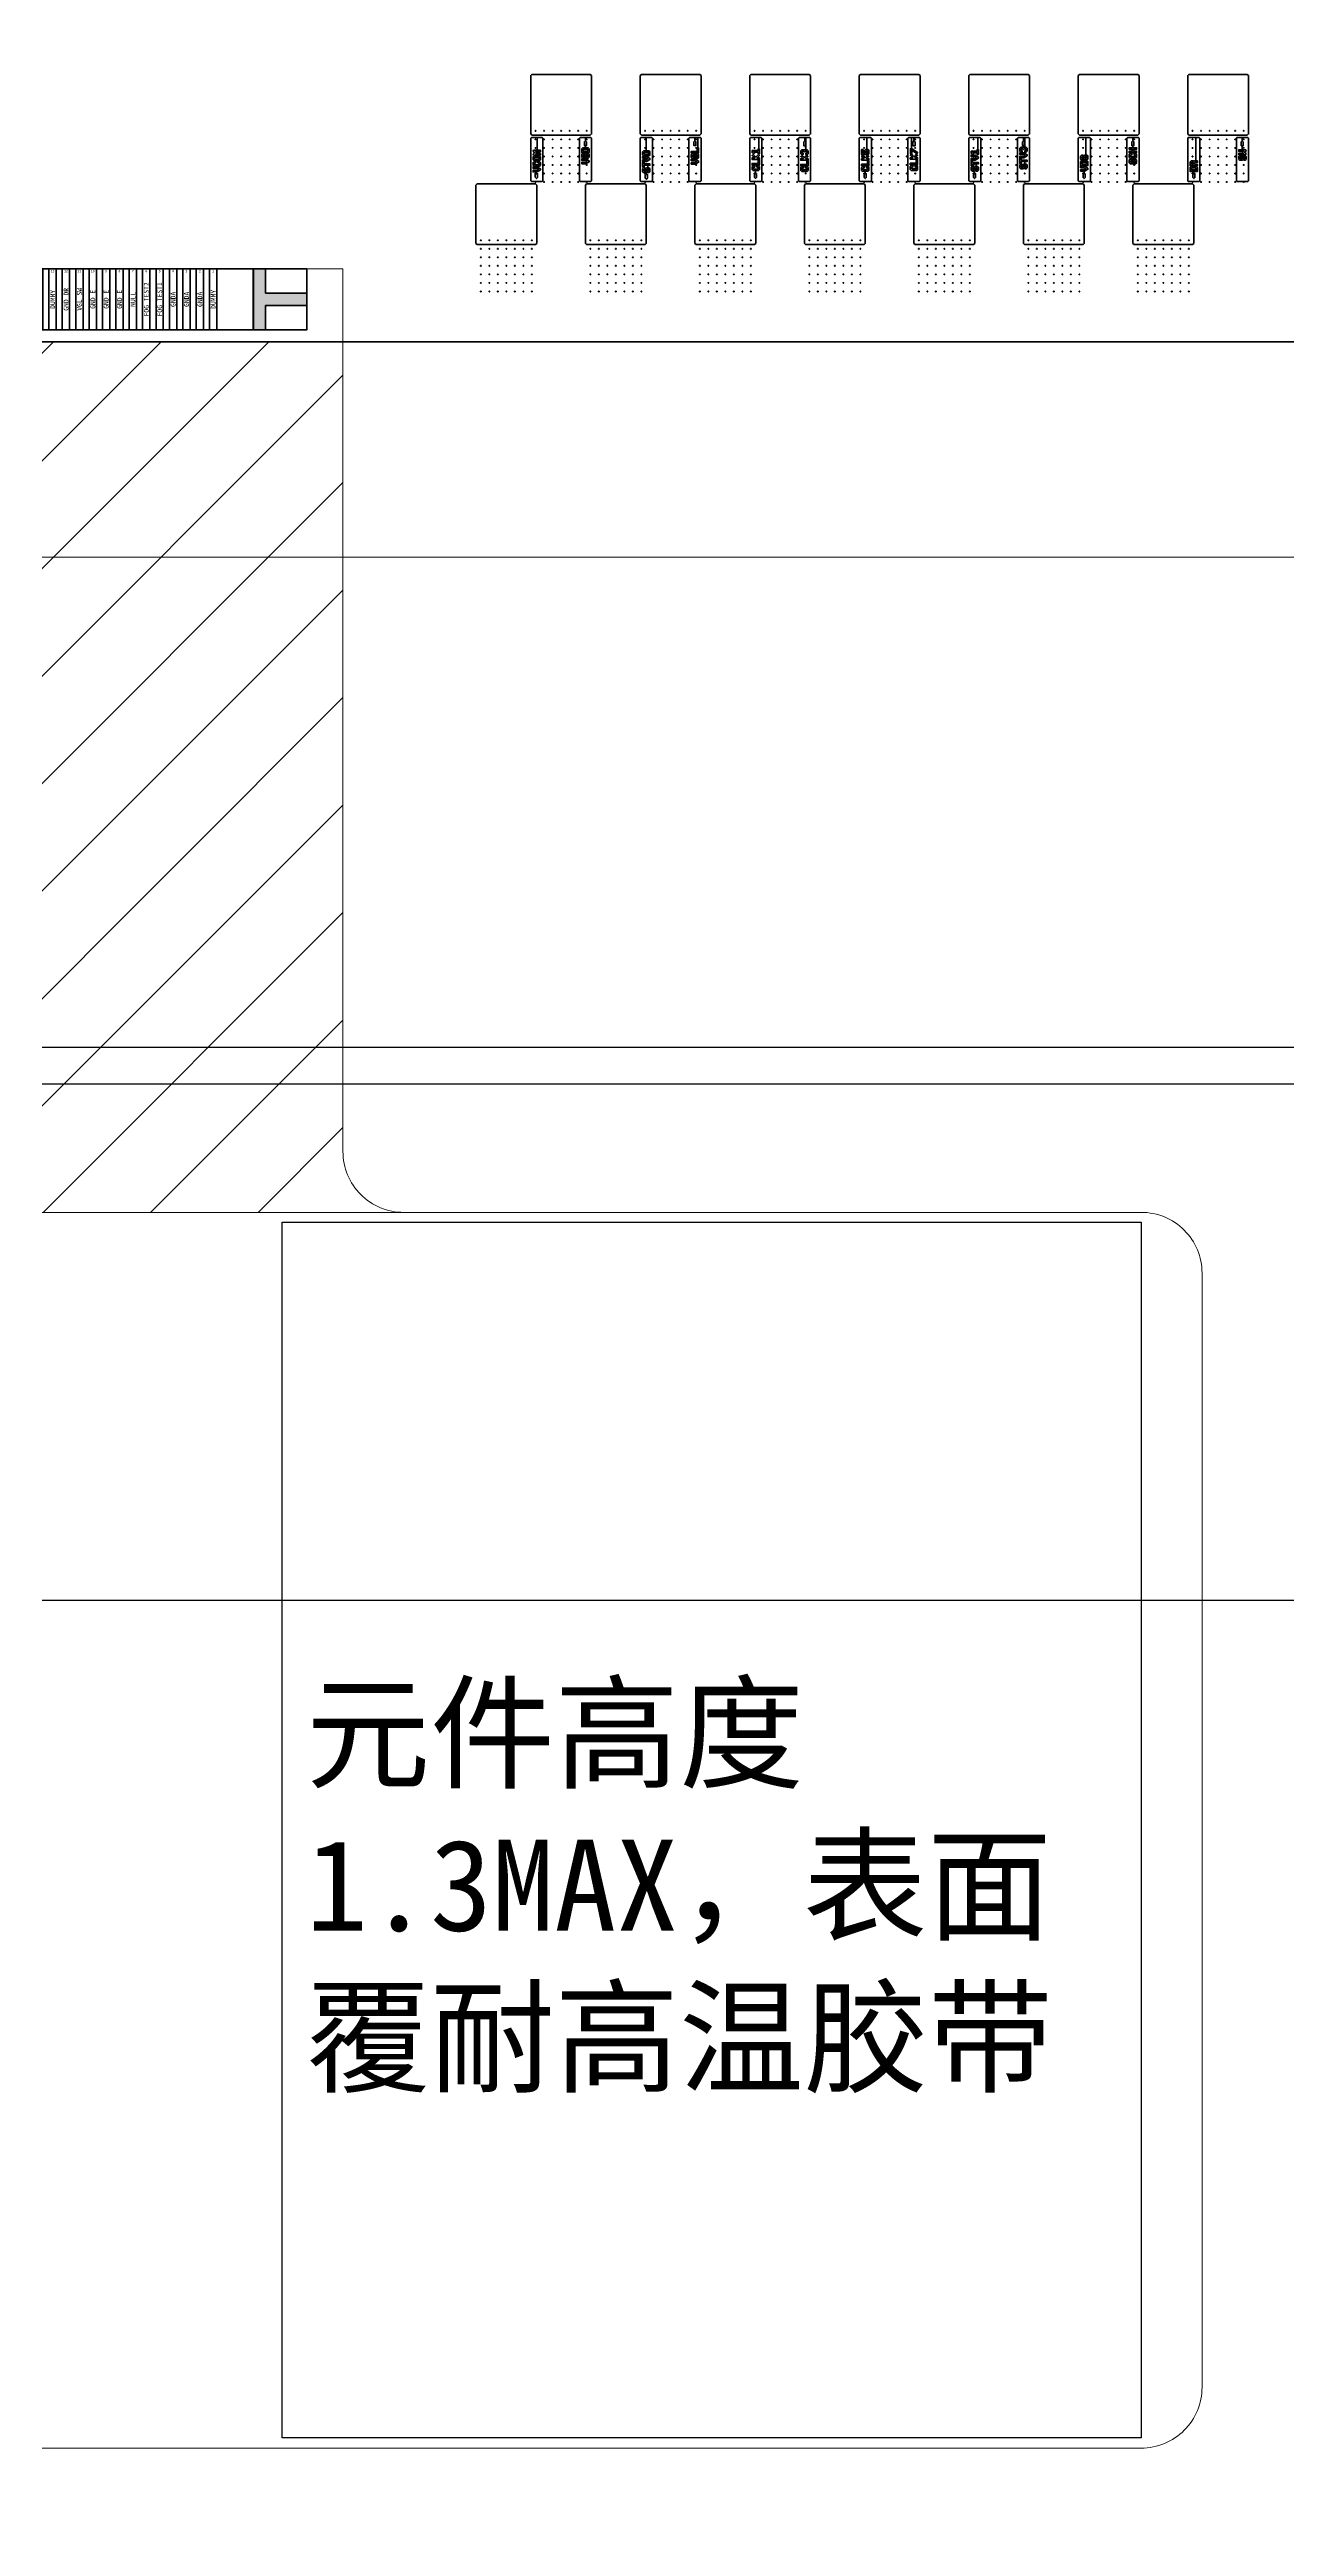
# Model space of a CAD drawing. Header units: inches. Extents: x 240 to 1407, y -538 to -118.
# Drawn here: x 1014.43 to 1024.6, y -379.83 to -359.46 of the extents above; entities that cross this region are included whole.
import ezdxf
from ezdxf.enums import TextEntityAlignment as Align

# ---------------------------------------------------------------- set-up
doc = ezdxf.new("R2010")
doc.units = ezdxf.units.IN
doc.header["$LTSCALE"] = 1.21
doc.header["$MEASUREMENT"] = 0
doc.header["$PDMODE"] = 3
doc.header["$PDSIZE"] = 0.3125
doc.layers.get('0').update_dxf_attribs({"linetype": 'CONTINUOUS'})
doc.layers.get('Defpoints').update_dxf_attribs({"linetype": 'CONTINUOUS'})
for name, color, linetype, lineweight in [('2ITO.drawing', 4, 'CONTINUOUS', 100), ('DIM', 123, 'CONTINUOUS', 9), ('FPC', 40, 'CONTINUOUS', 20), ('GATE.drawing', 3, 'CONTINUOUS', 100), ('LABEL.drawing', 7, 'CONTINUOUS', 100), ('PVX.drawing', 8, 'CONTINUOUS', 100), ('TFT_line.drawing', 3, 'CONTINUOUS', 100)]:
    doc.layers.add(name, color=color, linetype=linetype, lineweight=lineweight)
for name, color, linetype in [('Cover lens', 6, 'CONTINUOUS'), ('标 注', 3, 'CONTINUOUS'), ('正保', 5, 'CONTINUOUS')]:
    doc.layers.add(name, color=color, linetype=linetype)
doc.styles.add('St', font='', dxfattribs={"height": 2})
doc.styles.get("Standard").update_dxf_attribs({"font": 'txt', "width": 0.8})
doc.styles.add('宋体', font='')
doc.styles.add('黑体', font='')
doc.styles.get('St').set_extended_font_data('SimSun')
doc.styles.get('宋体').set_extended_font_data('SimSun')
doc.styles.get('黑体').set_extended_font_data('楷体_GB2312')
doc.dimstyles.new('HJ', dxfattribs={"dimtxt": 3.5, "dimasz": 2.5, "dimexe": 1.25, "dimexo": 0.625, "dimtad": 1, "dimtxsty": '黑体', "dimcen": 2.5, "dimclrd": 4, "dimclre": 4, "dimclrt": 4, "dimadec": 0, "dimazin": 0, "dimtfac": 1, "dimtmove": 0, "dimatfit": 3, "dimfxl": 1, "dimarcsym": 0})
doc.dimstyles.new('ISO-25', dxfattribs={"dimtxt": 2.5, "dimasz": 2.5, "dimexe": 1.25, "dimexo": 0.625, "dimtad": 1, "dimtxsty": 'Standard', "dimcen": 2.5, "dimadec": 0, "dimazin": 0, "dimtfac": 1, "dimtmove": 0, "dimatfit": 3, "dimfxl": 1, "dimarcsym": 0})

# ---------------------------------------------------------------- blocks, each defined once
blk = doc.blocks.new('fpc_mark')
h = blk.add_hatch(color=3)
h.dxf.hatch_style = 1
h.paths.add_polyline_path([(0.34, 0.3017), (0, 0.3017), (0, 0.2), (0.34, 0.2), (0.34, 0), (0.4417, 0), (0.4417, 0.5017), (0.34, 0.5017)])
at = {"layer": 'GATE.drawing', "color": 3, "linetype": 'Continuous', "lineweight": 100}
blk.add_lwpolyline([(0.34, 0.3017), (0, 0.3017), (0, 0.2), (0.34, 0.2), (0.34, 0), (0.4417, 0), (0.4417, 0.5017), (0.34, 0.5017)], close=True, dxfattribs=at)
at = {"layer": 'TFT_line.drawing', "color": 3, "linetype": 'Continuous', "lineweight": 100}
blk.add_lwpolyline([(0.34085, 0.30085), (0.00085, 0.30085), (0.00085, 0.20085), (0.34085, 0.20085), (0.34085, 0.00085), (0.44085, 0.00085), (0.44085, 0.50085), (0.34085, 0.50085)], close=True, dxfattribs=at)
blk = doc.blocks.new('fpc_pin_dummy')
at = {"layer": '2ITO.drawing', "color": 4, "linetype": 'Continuous', "lineweight": 100}
blk.add_lwpolyline([(0, 0), (0.06, 0), (0.06, 0.5), (0, 0.5)], close=True, dxfattribs=at)
at = {"layer": 'TFT_line.drawing', "color": 3, "linetype": 'Continuous', "lineweight": 100}
blk.add_lwpolyline([(0, 0), (0.06, 0), (0.06, 0.5), (0, 0.5)], close=True, dxfattribs=at)
blk = doc.blocks.new('fpc_name')
at = {"layer": 'LABEL.drawing', "color": 7, "linetype": 'Continuous', "lineweight": 100}
for s, p in [('DUMMY', (0.03143, 0.22667)), ('GNDA', (0.14143, 0.22667)), ('GNDA', (0.25143, 0.22667)), ('GNDA', (0.36143, 0.22667)), ('FOG_TEST2', (0.47143, 0.22667)), ('FOG_TEST1', (0.58143, 0.22667)), ('NULL', (0.69143, 0.22667)), ('GND_E', (0.80143, 0.22667)), ('GND_E', (0.91143, 0.22667)), ('GND_E', (1.02143, 0.22667)), ('GND_DG', (1.13143, 0.22667)), ('GND_DB', (1.24143, 0.22667)), ('VGLI', (1.35143, 0.22667)), ('TVL_R', (1.46143, 0.22667)), ('TVL_R', (1.57143, 0.22667)), ('TVH_R', (1.68143, 0.22667)), ('TVH_R', (1.79143, 0.22667)), ('VGH', (1.90143, 0.22667)), ('VGHO1', (2.01143, 0.22667)), ('VSSA_REF', (2.12143, 0.22667)), ('VSSA_REF', (2.23143, 0.22667)), ('AGNDS', (2.34143, 0.22667)), ('VSSA_R', (2.45143, 0.22667)), ('AVDDT_R', (2.56143, 0.22667)), ('IOVCC_AR', (2.67143, 0.22667)), ('DGND', (2.78143, 0.22667)), ('VDD', (2.89143, 0.22667)), ('VDD', (3.00143, 0.22667)), ('AVDDS', (3.11143, 0.22667)), ('AVEES', (3.22143, 0.22667)), ('AVEEP', (3.33143, 0.22667)), ('AVEEP', (3.44143, 0.22667)), ('AGNDP', (3.55143, 0.22667)), ('AGNDP', (3.66143, 0.22667)), ('VGL', (3.77143, 0.22667)), ('COGTEST[4]', (3.88143, 0.22667)), ('COGTEST[3]', (3.99143, 0.22667)), ('AVDDP', (4.10143, 0.22667)), ('AVDDP', (4.21143, 0.22667)), ('VCOM_PASS_R', (4.32143, 0.22667)), ('IOVCCS', (4.43143, 0.22667)), ('GVDDN', (4.54143, 0.22667)), ('GVDDP', (4.65143, 0.22667)), ('VPP', (4.76143, 0.22667)), ('AVDDS', (4.87143, 0.22667)), ('AVEES', (4.98143, 0.22667)), ('AGNDS', (5.09143, 0.22667)), ('AVDDR', (5.20143, 0.22667)), ('AVEER', (5.31143, 0.22667)), ('VCOM', (5.42143, 0.22667)), ('VCOM', (5.53143, 0.22667)), ('IOVCCR', (5.64143, 0.22667)), ('AGNDR', (5.75143, 0.22667)), ('VDD', (5.86143, 0.22667)), ('VDD', (5.97143, 0.22667)), ('IOVCC', (6.08143, 0.22667)), ('IOVCC', (6.19143, 0.22667)), ('DGND', (6.30143, 0.22667)), ('DPHYVCC', (6.41143, 0.22667)), ('DPHYGND', (6.52143, 0.22667)), ('DATA3N', (6.63143, 0.22667)), ('DATA3N', (6.74143, 0.22667)), ('DUMMY', (6.85126, 0.22667)), ('DATA3P', (6.96143, 0.22667)), ('DATA3P', (7.07143, 0.22667)), ('DPHYGND', (7.18143, 0.22667)), ('DATA0N', (7.29143, 0.22667)), ('DATA0N', (7.40143, 0.22667)), ('DUMMY', (7.51254, 0.22667)), ('DATA0P', (7.62143, 0.22667)), ('DATA0P', (7.73143, 0.22667)), ('DPHYGND', (7.84143, 0.22667)), ('CLKN', (7.95143, 0.22667)), ('CLKN', (8.06143, 0.22667)), ('DUMMY', (8.17123, 0.22667)), ('CLKP', (8.28143, 0.22667)), ('CLKP', (8.39143, 0.22667)), ('DPHYGND', (8.50143, 0.22667)), ('DATA1N', (8.61143, 0.22667)), ('DATA1N', (8.72143, 0.22667)), ('DUMMY', (8.83143, 0.22667)), ('DATA1P', (8.94143, 0.22667)), ('DATA1P', (9.05143, 0.22667)), ('DPHYGND', (9.16143, 0.22667)), ('DATA2N', (9.27143, 0.22667)), ('DATA2N', (9.38143, 0.22667)), ('DUMMY', (9.49143, 0.22667)), ('DATA2P', (9.60143, 0.22667)), ('DATA2P', (9.71143, 0.22667)), ('DPHYGND', (9.82143, 0.22667)), ('VDDM', (9.93143, 0.22667)), ('DPHYVCC', (10.04143, 0.22667)), ('DGND', (10.15143, 0.22667)), ('AGNDS', (10.26143, 0.22667)), ('VSYNCX', (10.37143, 0.22667)), ('HSYNCX', (10.48143, 0.22667)), ('PCLK', (10.59143, 0.22667)), ('ENABLE', (10.70143, 0.22667)), ('D[23]', (10.81143, 0.22667)), ('D[22]', (10.92143, 0.22667)), ('D[21]', (11.03143, 0.22667)), ('D[20]', (11.14143, 0.22667)), ('D[19]', (11.25143, 0.22667)), ('D[18]', (11.36143, 0.22667)), ('D[17]', (11.47143, 0.22667)), ('D[16]', (11.58143, 0.22667)), ('D[15]', (11.69143, 0.22667)), ('D[14]', (11.80143, 0.22667)), ('D[13]', (11.91143, 0.22667)), ('D[12]', (12.02143, 0.22667)), ('D[11]', (12.13143, 0.22667)), ('D[10]', (12.24143, 0.22667)), ('D[9]', (12.35143, 0.22667)), ('D[8]', (12.46143, 0.22667)), ('D[7]', (12.57143, 0.22667)), ('D[6]', (12.68143, 0.22667)), ('D[5]', (12.79143, 0.22667)), ('D[4]', (12.90143, 0.22667)), ('D[3]', (13.01143, 0.22667)), ('D[2]', (13.12143, 0.22667)), ('D[1]', (13.23143, 0.22667)), ('D[0]', (13.34143, 0.22667)), ('SCL', (13.45143, 0.22667)), ('DCX', (13.56143, 0.22667)), ('CSX', (13.67143, 0.22667)), ('SDA', (13.78143, 0.22667)), ('SDO', (13.89143, 0.22667)), ('IOVCC', (14.00143, 0.22667)), ('DGND', (14.11143, 0.22667)), ('AGNDG', (14.22143, 0.22667)), ('VCOM', (14.33143, 0.22667)), ('VCOM', (14.44143, 0.22667)), ('AVEES', (14.55143, 0.22667)), ('AVDDS', (14.66143, 0.22667)), ('SWIRE', (14.77143, 0.22667)), ('RESX', (14.88143, 0.22667)), ('LANSEL[1]', (14.99143, 0.22667)), ('LANSEL[0]', (15.10143, 0.22667)), ('FRM', (15.21143, 0.22667)), ('DSWAP[1]', (15.32143, 0.22667)), ('DSWAP[0]', (15.43143, 0.22667)), ('IM[2]', (15.54143, 0.22667)), ('IM[1]', (15.65143, 0.22667)), ('IM[0]', (15.76143, 0.22667)), ('PNSWAP', (15.87143, 0.22667)), ('LEDPWM', (15.98143, 0.22667)), ('TE', (16.09143, 0.22667)), ('TP_TEST_EN', (16.20143, 0.22667)), ('TP_FLASH_SCK', (16.31143, 0.22667)), ('TP_FLASH_MOSI', (16.42143, 0.22667)), ('TP_FLASH_MISO', (16.53129, 0.22667)), ('TP_FLASH_CS', (16.64143, 0.22667)), ('TP_SPI_SCLK', (16.75143, 0.22667)), ('TP_SPI_MOSI', (16.86143, 0.22667)), ('TP_SPI_MISO', (16.97143, 0.22667)), ('TP_SPI_CS', (17.08143, 0.22667)), ('TP_I2C1_SCL', (17.19143, 0.22667)), ('TP_I2C1_SDA', (17.30143, 0.22667)), ('TP_INT', (17.41143, 0.22667)), ('DGND', (17.52143, 0.22667)), ('IOVCC', (17.63143, 0.22667)), ('IOVCC', (17.74143, 0.22667)), ('RST_OR_ENB', (17.85143, 0.22667)), ('TP_OPT_1', (17.96143, 0.22667)), ('FLASH_HOLD', (18.07143, 0.22667)), ('FLASH_WP', (18.18143, 0.22667)), ('TP_UART_TX', (18.29143, 0.22667)), ('VCSW2', (18.40143, 0.22667)), ('VCSW1', (18.51143, 0.22667)), ('PWR_MODE', (18.62143, 0.22667)), ('TP_RESX', (18.73143, 0.22667)), ('IM_SPI', (18.84143, 0.22667)), ('VCI', (18.95143, 0.22667)), ('AGNDS', (19.06143, 0.22667)), ('IOVCCS', (19.17143, 0.22667)), ('IOVCC_OSC', (19.28143, 0.22667)), ('VSSD_OSC', (19.39143, 0.22667)), ('VCOM', (19.50143, 0.22667)), ('VCOM', (19.61143, 0.22667)), ('VSSA_VL', (19.72143, 0.22667)), ('VSSA_VL', (19.83143, 0.22667)), ('VSSA_M', (19.94143, 0.22667)), ('VSSA_M', (20.05143, 0.22667)), ('AVDDT_M', (20.16143, 0.22667)), ('AVDDT_M', (20.27143, 0.22667)), ('TVL_M', (20.38143, 0.22667)), ('TVL_M', (20.49143, 0.22667)), ('TVH_M', (20.60143, 0.22667)), ('TVH_M', (20.71143, 0.22667)), ('AGNDR', (20.82143, 0.22667)), ('IOVCC_AM', (20.93143, 0.22667)), ('IOVCC_AM', (21.04143, 0.22667)), ('VGH', (21.15143, 0.22667)), ('VGH', (21.26143, 0.22667)), ('AVEEP', (21.37143, 0.22667)), ('AVEEP', (21.48143, 0.22667)), ('VCOM_PASS_L', (21.59143, 0.22667)), ('AVDDP', (21.70143, 0.22667)), ('AVDDP', (21.81143, 0.22667)), ('AGNDP', (21.92143, 0.22667)), ('VCOM_OPT', (22.03143, 0.22667)), ('VAG', (22.14143, 0.22667)), ('VAG', (22.25143, 0.22667)), ('COGTEST[2]', (22.36143, 0.22667)), ('COGTEST[1]', (22.47143, 0.22667)), ('VDD', (22.58143, 0.22667)), ('DGND', (22.69143, 0.22667)), ('AVDDS', (22.80143, 0.22667)), ('AVEES', (22.91143, 0.22667)), ('AVDDT_L', (23.02143, 0.22667)), ('IOVCC_AL', (23.13143, 0.22667)), ('AGNDS', (23.24143, 0.22667)), ('VSSA_L', (23.35143, 0.22667)), ('VSSA_REF', (23.46143, 0.22667)), ('VSSA_REF', (23.57143, 0.22667)), ('VGH', (23.68143, 0.22667)), ('VGHO1', (23.79143, 0.22667)), ('TVH_L', (23.90143, 0.22667)), ('TVH_L', (24.01143, 0.22667)), ('TVL_L', (24.12143, 0.22667)), ('TVL_L', (24.23143, 0.22667)), ('VGL', (24.34143, 0.22667)), ('DUMMY', (24.45143, 0.22667)), ('GND_DR', (24.56143, 0.22667)), ('VGL_SW', (24.67143, 0.22667)), ('GND_E', (24.78143, 0.22667)), ('GND_E', (24.89143, 0.22667)), ('GND_E', (25.00143, 0.22667)), ('NULL', (25.11143, 0.22667)), ('FOG_TEST2', (25.22143, 0.22667)), ('FOG_TEST1', (25.33143, 0.22667)), ('GNDA', (25.44143, 0.22667)), ('GNDA', (25.55143, 0.22667)), ('GNDA', (25.66143, 0.22667)), ('DUMMY', (25.77143, 0.22667))]:
    blk.add_text(s, height=0.04, rotation=90, dxfattribs=at).set_placement(p, align=Align.MIDDLE_CENTER)
blk = doc.blocks.new('fpc_pin')
at = {"layer": 'TFT_line.drawing', "color": 3, "linetype": 'Continuous', "lineweight": 100}
blk.add_lwpolyline([(0, 0), (0.06, 0), (0.06, 0.5), (0, 0.5)], close=True, dxfattribs=at)
blk = doc.blocks.new('fpc_all')
at = {"layer": 'TFT_line.drawing', "color": 3, "linetype": 'Continuous', "lineweight": 100}
blk.add_lwpolyline([(-0.73658, 0), (26.54342, 0), (26.54342, 0.5), (-0.73658, 0.5)], close=True, dxfattribs=at)
at = {"color": 1, "linetype": 'Continuous', "lineweight": 100}
for name, p in [('fpc_name', (0.00249, 0.02333)), ('fpc_pin_dummy', (25.08342, 0))]:
    blk.add_blockref(name, p, dxfattribs=at)
at = {"color": 1, "linetype": 'Continuous', "lineweight": 100, "row_count": 1, "row_spacing": 0.4, "column_spacing": 0.11}
for p, column_count in [((0.77342, 0), 221), ((25.19342, 0), 6)]:
    blk.add_blockref('fpc_pin', p, dxfattribs=dict(at, column_count=column_count))
at = {"color": 1, "linetype": 'Continuous', "lineweight": 100, "xscale": -1}
blk.add_blockref('fpc_mark', (26.54427, -0.00085), dxfattribs=at)
at = {"layer": 'LABEL.drawing', "color": 7, "linetype": 'Continuous', "lineweight": 100}
for s, p in [('13', (24.45322, 0.4818)), ('12', (24.56322, 0.4818)), ('11', (24.67322, 0.4818)), ('10', (24.78322, 0.4818)), ('9', (24.89322, 0.4818)), ('8', (25.00322, 0.4818)), ('7', (25.11322, 0.4818)), ('6', (25.22322, 0.4818)), ('5', (25.33322, 0.4818)), ('4', (25.44322, 0.4818)), ('3', (25.55322, 0.4818)), ('2', (25.66322, 0.4818)), ('1', (25.77322, 0.4818))]:
    blk.add_text(s, height=0.02, dxfattribs=at).set_placement(p, align=Align.MIDDLE_CENTER)
blk = doc.blocks.new('et_name_right')
at = {"layer": 'GATE.drawing', "color": 3, "linetype": 'Continuous', "lineweight": 100}
for points in [[(0.15935, 0.005), (0.16435, 0), (0.25435, 0), (0.25935, 0.005), (0.25935, 0.355), (0.25435, 0.36), (0.2114, 0.36), (0.2114, 0.256), (0.23935, 0.256), (0.23935, 0.244), (0.20025, 0.244), (0.20825, 0.236), (0.20025, 0.228), (0.23935, 0.228), (0.23935, 0.216), (0.20935, 0.216), (0.20935, 0.21), (0.23175, 0.21), (0.23935, 0.2024), (0.23935, 0.1776), (0.23175, 0.17), (0.22509, 0.17), (0.22509, 0.164), (0.23183, 0.164), (0.23935, 0.15648), (0.23935, 0.1315), (0.23185, 0.124), (0.19595, 0.124), (0.19595, 0.118), (0.21255, 0.118), (0.23935, 0.1024), (0.23935, 0.0936), (0.21255, 0.078), (0.20454, 0.078), (0.20454, 0.06308), (0.21595, 0.06308), (0.21595, 0.03308), (0.20631, 0.02344), (0.20597, 0.02344), (0.19595, 0.03346), (0.19595, 0.06308), (0.20454, 0.06308), (0.20454, 0.078), (0.17935, 0.078), (0.17935, 0.09), (0.20935, 0.09), (0.22295, 0.098), (0.20935, 0.106), (0.17935, 0.106), (0.17935, 0.118), (0.19595, 0.118), (0.19595, 0.124), (0.18685, 0.124), (0.17935, 0.1315), (0.17935, 0.15648), (0.18687, 0.164), (0.20035, 0.164), (0.20035, 0.152), (0.19183, 0.152), (0.19135, 0.15152), (0.19135, 0.1365), (0.19185, 0.136), (0.22685, 0.136), (0.22735, 0.1365), (0.22735, 0.15152), (0.22687, 0.152), (0.21835, 0.152), (0.21835, 0.164), (0.22509, 0.164), (0.22509, 0.17), (0.18695, 0.17), (0.17935, 0.1776), (0.17935, 0.2024), (0.18695, 0.21), (0.20935, 0.21), (0.20935, 0.216), (0.18345, 0.216), (0.17985, 0.2244), (0.19145, 0.236), (0.17985, 0.2476), (0.18345, 0.256), (0.2114, 0.256), (0.2114, 0.36), (0.16435, 0.36), (0.15935, 0.355)], [(0.55935, 0.005), (0.56435, 0), (0.65435, 0), (0.65935, 0.005), (0.65935, 0.355), (0.65435, 0.36), (0.60935, 0.36), (0.60935, 0.33414), (0.6175, 0.32599), (0.6175, 0.29421), (0.60935, 0.29421), (0.60935, 0.2764), (0.63183, 0.2764), (0.63935, 0.26888), (0.63935, 0.2364), (0.62135, 0.2364), (0.62135, 0.2304), (0.63175, 0.2304), (0.63935, 0.2228), (0.63935, 0.198), (0.63175, 0.1904), (0.62135, 0.1904), (0.62135, 0.2024), (0.62695, 0.2024), (0.62735, 0.2028), (0.62735, 0.218), (0.62695, 0.2184), (0.61575, 0.2184), (0.61535, 0.218), (0.61535, 0.198), (0.60775, 0.1904), (0.59595, 0.1904), (0.59595, 0.1844), (0.61255, 0.1844), (0.63935, 0.1688), (0.63935, 0.16), (0.61255, 0.1444), (0.57935, 0.1444), (0.57935, 0.1564), (0.60935, 0.1564), (0.62295, 0.1644), (0.60935, 0.1724), (0.57935, 0.1724), (0.57935, 0.1844), (0.59595, 0.1844), (0.59595, 0.1904), (0.58695, 0.1904), (0.57935, 0.198), (0.57935, 0.2228), (0.58695, 0.2304), (0.59735, 0.2304), (0.59735, 0.2184), (0.59175, 0.2184), (0.59135, 0.218), (0.59135, 0.2028), (0.59175, 0.2024), (0.60295, 0.2024), (0.60335, 0.2028), (0.60335, 0.2228), (0.61095, 0.2304), (0.62135, 0.2304), (0.62135, 0.2364), (0.57935, 0.2364), (0.57935, 0.26888), (0.58687, 0.2764), (0.60935, 0.2764), (0.60935, 0.29421), (0.60068, 0.29421), (0.60068, 0.32547), (0.60935, 0.33414), (0.60935, 0.36), (0.56435, 0.36), (0.55935, 0.355)], [(0.59135, 0.2484), (0.62735, 0.2484), (0.62735, 0.2644), (0.59135, 0.2644)], [(1.05935, 0.005), (1.06435, 0), (1.15435, 0), (1.15935, 0.005), (1.15935, 0.355), (1.15435, 0.36), (1.10935, 0.36), (1.10935, 0.25), (1.13183, 0.25), (1.13935, 0.24248), (1.13935, 0.21752), (1.13183, 0.21), (1.09595, 0.21), (1.09595, 0.204), (1.11255, 0.204), (1.13935, 0.1884), (1.13935, 0.1796), (1.11255, 0.164), (1.08535, 0.164), (1.08535, 0.158), (1.09135, 0.158), (1.09135, 0.144), (1.13935, 0.144), (1.13935, 0.132), (1.12135, 0.132), (1.12135, 0.112), (1.13175, 0.112), (1.13935, 0.1044), (1.13935, 0.0796), (1.13175, 0.072), (1.12135, 0.072), (1.12135, 0.084), (1.12695, 0.084), (1.12735, 0.0844), (1.12735, 0.0996), (1.12695, 0.1), (1.11575, 0.1), (1.11535, 0.0996), (1.11535, 0.0796), (1.10935, 0.0736), (1.10935, 0.0575), (1.11776, 0.0575), (1.11776, 0.02608), (1.10943, 0.01775), (1.10094, 0.02624), (1.10094, 0.0575), (1.10935, 0.0575), (1.10935, 0.0736), (1.10775, 0.072), (1.08695, 0.072), (1.07935, 0.0796), (1.07935, 0.1044), (1.08695, 0.112), (1.09735, 0.112), (1.09735, 0.1), (1.09175, 0.1), (1.09135, 0.0996), (1.09135, 0.0844), (1.09175, 0.084), (1.10295, 0.084), (1.10335, 0.0844), (1.10335, 0.1044), (1.11095, 0.112), (1.12135, 0.112), (1.12135, 0.132), (1.09135, 0.132), (1.09135, 0.118), (1.07935, 0.118), (1.07935, 0.158), (1.08535, 0.158), (1.08535, 0.164), (1.07935, 0.164), (1.07935, 0.176), (1.10935, 0.176), (1.12295, 0.184), (1.10935, 0.192), (1.07935, 0.192), (1.07935, 0.204), (1.09595, 0.204), (1.09595, 0.21), (1.08687, 0.21), (1.07935, 0.21752), (1.07935, 0.24248), (1.08687, 0.25), (1.10935, 0.25), (1.10935, 0.36), (1.06435, 0.36), (1.05935, 0.355)], [(1.12687, 0.238), (1.09183, 0.238), (1.09135, 0.23752), (1.09135, 0.22248), (1.09183, 0.222), (1.12687, 0.222), (1.12735, 0.22248), (1.12735, 0.23752)], [(1.45935, 0.005), (1.46435, 0), (1.55435, 0), (1.55935, 0.005), (1.55935, 0.355), (1.55435, 0.36), (1.53335, 0.36), (1.53335, 0.2738), (1.53935, 0.2738), (1.53935, 0.2338), (1.51855, 0.2338), (1.51855, 0.2278), (1.53175, 0.2278), (1.53935, 0.2202), (1.53935, 0.1954), (1.53175, 0.1878), (1.49595, 0.1878), (1.49595, 0.1818), (1.51255, 0.1818), (1.53935, 0.1662), (1.53935, 0.1574), (1.51255, 0.1418), (1.47935, 0.1418), (1.47935, 0.1538), (1.50935, 0.1538), (1.52295, 0.1618), (1.50935, 0.1698), (1.47935, 0.1698), (1.47935, 0.1818), (1.49595, 0.1818), (1.49595, 0.1878), (1.48695, 0.1878), (1.47935, 0.1954), (1.47935, 0.2202), (1.48695, 0.2278), (1.49935, 0.2278), (1.49935, 0.2158), (1.49175, 0.2158), (1.49135, 0.2154), (1.49135, 0.2002), (1.49175, 0.1998), (1.52695, 0.1998), (1.52735, 0.2002), (1.52735, 0.2154), (1.52695, 0.2158), (1.51735, 0.2158), (1.51735, 0.2078), (1.50535, 0.2078), (1.50535, 0.2278), (1.51855, 0.2278), (1.51855, 0.2338), (1.47935, 0.2338), (1.47935, 0.2458), (1.52735, 0.2458), (1.52735, 0.2738), (1.53335, 0.2738), (1.53335, 0.36), (1.50913, 0.36), (1.50913, 0.33396), (1.51746, 0.32563), (1.51746, 0.29421), (1.50064, 0.29421), (1.50064, 0.32547), (1.50913, 0.33396), (1.50913, 0.36), (1.46435, 0.36), (1.45935, 0.355)], [(1.95935, 0.005), (1.96435, 0), (2.05435, 0), (2.05935, 0.005), (2.05935, 0.355), (2.05435, 0.36), (2.03335, 0.36), (2.03335, 0.26703), (2.03935, 0.26703), (2.03935, 0.22703), (2.03087, 0.22703), (2.03087, 0.22103), (2.03935, 0.21255), (2.01983, 0.19303), (2.03935, 0.19303), (2.03935, 0.18103), (2.03335, 0.18103), (2.03335, 0.17503), (2.03935, 0.17503), (2.03935, 0.13503), (2.02509, 0.13503), (2.02509, 0.12903), (2.03183, 0.12903), (2.03935, 0.12151), (2.03935, 0.09653), (2.03185, 0.08903), (2.00638, 0.08903), (2.00638, 0.06406), (2.01479, 0.06406), (2.01479, 0.03264), (2.00646, 0.02431), (1.99797, 0.0328), (1.99797, 0.06406), (2.00638, 0.06406), (2.00638, 0.08903), (1.98685, 0.08903), (1.97935, 0.09653), (1.97935, 0.12151), (1.98687, 0.12903), (2.00035, 0.12903), (2.00035, 0.11703), (1.99183, 0.11703), (1.99135, 0.11655), (1.99135, 0.10153), (1.99185, 0.10103), (2.02685, 0.10103), (2.02735, 0.10153), (2.02735, 0.11655), (2.02687, 0.11703), (2.01835, 0.11703), (2.01835, 0.12903), (2.02509, 0.12903), (2.02509, 0.13503), (1.97935, 0.13503), (1.97935, 0.14703), (2.02735, 0.14703), (2.02735, 0.17503), (2.03335, 0.17503), (2.03335, 0.18103), (1.97935, 0.18103), (1.97935, 0.19303), (1.99887, 0.19303), (1.97935, 0.21255), (1.98783, 0.22103), (2.00583, 0.20303), (2.01287, 0.20303), (2.03087, 0.22103), (2.03087, 0.22703), (2.02735, 0.22703), (2.02735, 0.24103), (1.99267, 0.24103), (2.00007, 0.23361), (1.99349, 0.22703), (1.98969, 0.22703), (1.97935, 0.23737), (1.97935, 0.25303), (2.02735, 0.25303), (2.02735, 0.26703), (2.03335, 0.26703), (2.03335, 0.36), (1.96435, 0.36), (1.95935, 0.355)], [(2.35935, 0.005), (2.36435, 0), (2.45435, 0), (2.45935, 0.005), (2.45935, 0.355), (2.45435, 0.36), (2.42135, 0.36), (2.42135, 0.25968), (2.43183, 0.25968), (2.43935, 0.25216), (2.43935, 0.2272), (2.43183, 0.21968), (2.43087, 0.21968), (2.43087, 0.21368), (2.43935, 0.2052), (2.41983, 0.18568), (2.43935, 0.18568), (2.43935, 0.17368), (2.43335, 0.17368), (2.43335, 0.16768), (2.43935, 0.16768), (2.43935, 0.12768), (2.42509, 0.12768), (2.42509, 0.12168), (2.43183, 0.12168), (2.43935, 0.11416), (2.43935, 0.08918), (2.43185, 0.08168), (2.38685, 0.08168), (2.37935, 0.08918), (2.37935, 0.11416), (2.38687, 0.12168), (2.40035, 0.12168), (2.40035, 0.10968), (2.39183, 0.10968), (2.39135, 0.1092), (2.39135, 0.09418), (2.39185, 0.09368), (2.42685, 0.09368), (2.42735, 0.09418), (2.42735, 0.1092), (2.42687, 0.10968), (2.41835, 0.10968), (2.41835, 0.12168), (2.42509, 0.12168), (2.42509, 0.12768), (2.37935, 0.12768), (2.37935, 0.13968), (2.42735, 0.13968), (2.42735, 0.16768), (2.43335, 0.16768), (2.43335, 0.17368), (2.37935, 0.17368), (2.37935, 0.18568), (2.39887, 0.18568), (2.37935, 0.2052), (2.38783, 0.21368), (2.40583, 0.19568), (2.41287, 0.19568), (2.43087, 0.21368), (2.43087, 0.21968), (2.42135, 0.21968), (2.42135, 0.23168), (2.42687, 0.23168), (2.42735, 0.23216), (2.42735, 0.2472), (2.42687, 0.24768), (2.41583, 0.24768), (2.40935, 0.2412), (2.40287, 0.24768), (2.39183, 0.24768), (2.39135, 0.2472), (2.39135, 0.23216), (2.39183, 0.23168), (2.39735, 0.23168), (2.39735, 0.21968), (2.38687, 0.21968), (2.37935, 0.2272), (2.37935, 0.25216), (2.38687, 0.25968), (2.40783, 0.25968), (2.40935, 0.25816), (2.41087, 0.25968), (2.42135, 0.25968), (2.42135, 0.36), (2.41157, 0.36), (2.41157, 0.33318), (2.4199, 0.32485), (2.4199, 0.29343), (2.40308, 0.29343), (2.40308, 0.32469), (2.41157, 0.33318), (2.41157, 0.36), (2.36435, 0.36), (2.35935, 0.355)], [(2.85935, 0.005), (2.86435, 0), (2.95435, 0), (2.95935, 0.005), (2.95935, 0.355), (2.95435, 0.36), (2.92135, 0.36), (2.92135, 0.2608), (2.93183, 0.2608), (2.93935, 0.25328), (2.93935, 0.22832), (2.93183, 0.2208), (2.93087, 0.2208), (2.93087, 0.2148), (2.93935, 0.20632), (2.91983, 0.1868), (2.93935, 0.1868), (2.93935, 0.1748), (2.93335, 0.1748), (2.93335, 0.1688), (2.93935, 0.1688), (2.93935, 0.1288), (2.92509, 0.1288), (2.92509, 0.1228), (2.93183, 0.1228), (2.93935, 0.11528), (2.93935, 0.0903), (2.93185, 0.0828), (2.90918, 0.0828), (2.90918, 0.06281), (2.91759, 0.06281), (2.91759, 0.03139), (2.90926, 0.02306), (2.90077, 0.03155), (2.90077, 0.06281), (2.90918, 0.06281), (2.90918, 0.0828), (2.88685, 0.0828), (2.87935, 0.0903), (2.87935, 0.11528), (2.88687, 0.1228), (2.90035, 0.1228), (2.90035, 0.1108), (2.89183, 0.1108), (2.89135, 0.11032), (2.89135, 0.0953), (2.89185, 0.0948), (2.92685, 0.0948), (2.92735, 0.0953), (2.92735, 0.11032), (2.92687, 0.1108), (2.91835, 0.1108), (2.91835, 0.1228), (2.92509, 0.1228), (2.92509, 0.1288), (2.87935, 0.1288), (2.87935, 0.1408), (2.92735, 0.1408), (2.92735, 0.1688), (2.93335, 0.1688), (2.93335, 0.1748), (2.87935, 0.1748), (2.87935, 0.1868), (2.89887, 0.1868), (2.87935, 0.20632), (2.88783, 0.2148), (2.90583, 0.1968), (2.91287, 0.1968), (2.93087, 0.2148), (2.93087, 0.2208), (2.92135, 0.2208), (2.92135, 0.2328), (2.92687, 0.2328), (2.92735, 0.23328), (2.92735, 0.24832), (2.92687, 0.2488), (2.91583, 0.2488), (2.91535, 0.24832), (2.91535, 0.2208), (2.87935, 0.2208), (2.87935, 0.2608), (2.89135, 0.2608), (2.89135, 0.2328), (2.90335, 0.2328), (2.90335, 0.25328), (2.91087, 0.2608), (2.92135, 0.2608), (2.92135, 0.36), (2.86435, 0.36), (2.85935, 0.355)], [(3.25935, 0.005), (3.26435, 0), (3.35435, 0), (3.35935, 0.005), (3.35935, 0.355), (3.35435, 0.36), (3.30946, 0.36), (3.30946, 0.33217), (3.31779, 0.32384), (3.31779, 0.29242), (3.30097, 0.29242), (3.30097, 0.32368), (3.30946, 0.33217), (3.30946, 0.36), (3.28783, 0.36), (3.28783, 0.26863), (3.29579, 0.26863), (3.33935, 0.23751), (3.33239, 0.22775), (3.33087, 0.22884), (3.33087, 0.22263), (3.33935, 0.21415), (3.31983, 0.19463), (3.33935, 0.19463), (3.33935, 0.18263), (3.33335, 0.18263), (3.33335, 0.17663), (3.33935, 0.17663), (3.33935, 0.13663), (3.32509, 0.13663), (3.32509, 0.13063), (3.33183, 0.13063), (3.33935, 0.12311), (3.33935, 0.09813), (3.33185, 0.09063), (3.28685, 0.09063), (3.27935, 0.09813), (3.27935, 0.12311), (3.28687, 0.13063), (3.30035, 0.13063), (3.30035, 0.11863), (3.29183, 0.11863), (3.29135, 0.11815), (3.29135, 0.10313), (3.29185, 0.10263), (3.32685, 0.10263), (3.32735, 0.10313), (3.32735, 0.11815), (3.32687, 0.11863), (3.31835, 0.11863), (3.31835, 0.13063), (3.32509, 0.13063), (3.32509, 0.13663), (3.27935, 0.13663), (3.27935, 0.14863), (3.32735, 0.14863), (3.32735, 0.17663), (3.33335, 0.17663), (3.33335, 0.18263), (3.27935, 0.18263), (3.27935, 0.19463), (3.29887, 0.19463), (3.27935, 0.21415), (3.28783, 0.22263), (3.30583, 0.20463), (3.31287, 0.20463), (3.33087, 0.22263), (3.33087, 0.22884), (3.29195, 0.25663), (3.29187, 0.25663), (3.29187, 0.22863), (3.27987, 0.22863), (3.27987, 0.26863), (3.28783, 0.26863), (3.28783, 0.36), (3.26435, 0.36), (3.25935, 0.355)], [(3.75935, 0.005), (3.76435, 0), (3.85435, 0), (3.85935, 0.005), (3.85935, 0.355), (3.85435, 0.36), (3.83335, 0.36), (3.83335, 0.26151), (3.83935, 0.26151), (3.83935, 0.22151), (3.82735, 0.22151), (3.82735, 0.23551), (3.79267, 0.23551), (3.80007, 0.22809), (3.79595, 0.22397), (3.79595, 0.21551), (3.81255, 0.21551), (3.83935, 0.19991), (3.83935, 0.19111), (3.81255, 0.17551), (3.78535, 0.17551), (3.78535, 0.16951), (3.79135, 0.16951), (3.79135, 0.15551), (3.83935, 0.15551), (3.83935, 0.14351), (3.82135, 0.14351), (3.82135, 0.12351), (3.83175, 0.12351), (3.83935, 0.11591), (3.83935, 0.09111), (3.83175, 0.08351), (3.82135, 0.08351), (3.82135, 0.09551), (3.82695, 0.09551), (3.82735, 0.09591), (3.82735, 0.11111), (3.82695, 0.11151), (3.81575, 0.11151), (3.81535, 0.11111), (3.81535, 0.09111), (3.80775, 0.08351), (3.80705, 0.08351), (3.80705, 0.0629), (3.81546, 0.0629), (3.81546, 0.03148), (3.80713, 0.02315), (3.79864, 0.03164), (3.79864, 0.0629), (3.80705, 0.0629), (3.80705, 0.08351), (3.78695, 0.08351), (3.77935, 0.09111), (3.77935, 0.11591), (3.78695, 0.12351), (3.79735, 0.12351), (3.79735, 0.11151), (3.79175, 0.11151), (3.79135, 0.11111), (3.79135, 0.09591), (3.79175, 0.09551), (3.80295, 0.09551), (3.80335, 0.09591), (3.80335, 0.11591), (3.81095, 0.12351), (3.82135, 0.12351), (3.82135, 0.14351), (3.79135, 0.14351), (3.79135, 0.12951), (3.77935, 0.12951), (3.77935, 0.16951), (3.78535, 0.16951), (3.78535, 0.17551), (3.77935, 0.17551), (3.77935, 0.18751), (3.80935, 0.18751), (3.82295, 0.19551), (3.80935, 0.20351), (3.77935, 0.20351), (3.77935, 0.21551), (3.79595, 0.21551), (3.79595, 0.22397), (3.79349, 0.22151), (3.78969, 0.22151), (3.77935, 0.23185), (3.77935, 0.24751), (3.82735, 0.24751), (3.82735, 0.26151), (3.83335, 0.26151), (3.83335, 0.36), (3.76435, 0.36), (3.75935, 0.355)], [(4.15935, 0.005), (4.16435, 0), (4.25435, 0), (4.25935, 0.005), (4.25935, 0.355), (4.25435, 0.36), (4.22135, 0.36), (4.22135, 0.28052), (4.23183, 0.28052), (4.23935, 0.273), (4.23935, 0.24804), (4.23183, 0.24052), (4.22135, 0.24052), (4.22135, 0.25252), (4.22687, 0.25252), (4.22735, 0.253), (4.22735, 0.26804), (4.22687, 0.26852), (4.21583, 0.26852), (4.20935, 0.26204), (4.20287, 0.26852), (4.19183, 0.26852), (4.19135, 0.26804), (4.19135, 0.253), (4.19183, 0.25252), (4.19735, 0.25252), (4.19735, 0.24052), (4.19595, 0.24052), (4.19595, 0.23452), (4.21255, 0.23452), (4.23935, 0.21892), (4.23935, 0.21012), (4.21255, 0.19452), (4.18535, 0.19452), (4.18535, 0.18852), (4.19135, 0.18852), (4.19135, 0.17452), (4.23935, 0.17452), (4.23935, 0.16252), (4.22135, 0.16252), (4.22135, 0.14252), (4.23175, 0.14252), (4.23935, 0.13492), (4.23935, 0.11012), (4.23175, 0.10252), (4.22135, 0.10252), (4.22135, 0.11452), (4.22695, 0.11452), (4.22735, 0.11492), (4.22735, 0.13012), (4.22695, 0.13052), (4.21575, 0.13052), (4.21535, 0.13012), (4.21535, 0.11012), (4.20775, 0.10252), (4.18695, 0.10252), (4.17935, 0.11012), (4.17935, 0.13492), (4.18695, 0.14252), (4.19735, 0.14252), (4.19735, 0.13052), (4.19175, 0.13052), (4.19135, 0.13012), (4.19135, 0.11492), (4.19175, 0.11452), (4.20295, 0.11452), (4.20335, 0.11492), (4.20335, 0.13492), (4.21095, 0.14252), (4.22135, 0.14252), (4.22135, 0.16252), (4.19135, 0.16252), (4.19135, 0.14852), (4.17935, 0.14852), (4.17935, 0.18852), (4.18535, 0.18852), (4.18535, 0.19452), (4.17935, 0.19452), (4.17935, 0.20652), (4.20935, 0.20652), (4.22295, 0.21452), (4.20935, 0.22252), (4.17935, 0.22252), (4.17935, 0.23452), (4.19595, 0.23452), (4.19595, 0.24052), (4.18687, 0.24052), (4.17935, 0.24804), (4.17935, 0.273), (4.18687, 0.28052), (4.20783, 0.28052), (4.20935, 0.279), (4.21087, 0.28052), (4.22135, 0.28052), (4.22135, 0.36), (4.21032, 0.36), (4.21032, 0.33395), (4.21865, 0.32562), (4.21865, 0.2942), (4.20183, 0.2942), (4.20183, 0.32546), (4.21032, 0.33395), (4.21032, 0.36), (4.16435, 0.36), (4.15935, 0.355)], [(4.65935, 0.005), (4.66435, 0), (4.75435, 0), (4.75935, 0.005), (4.75935, 0.355), (4.75435, 0.36), (4.72135, 0.36), (4.72135, 0.216), (4.73175, 0.216), (4.73935, 0.2084), (4.73935, 0.1836), (4.73175, 0.176), (4.72135, 0.176), (4.72135, 0.188), (4.72695, 0.188), (4.72735, 0.1884), (4.72735, 0.2036), (4.72695, 0.204), (4.71575, 0.204), (4.71535, 0.2036), (4.71535, 0.1836), (4.70935, 0.1776), (4.70935, 0.17), (4.73183, 0.17), (4.73935, 0.16248), (4.73935, 0.13), (4.69595, 0.13), (4.69595, 0.124), (4.71255, 0.124), (4.73935, 0.1084), (4.73935, 0.0996), (4.71255, 0.084), (4.70765, 0.084), (4.70765, 0.06208), (4.71606, 0.06208), (4.71606, 0.03066), (4.70773, 0.02233), (4.69924, 0.03082), (4.69924, 0.06208), (4.70765, 0.06208), (4.70765, 0.084), (4.67935, 0.084), (4.67935, 0.096), (4.70935, 0.096), (4.72295, 0.104), (4.70935, 0.112), (4.67935, 0.112), (4.67935, 0.124), (4.69595, 0.124), (4.69595, 0.13), (4.67935, 0.13), (4.67935, 0.16248), (4.68687, 0.17), (4.70935, 0.17), (4.70935, 0.1776), (4.70775, 0.176), (4.68695, 0.176), (4.67935, 0.1836), (4.67935, 0.2084), (4.68695, 0.216), (4.69735, 0.216), (4.69735, 0.204), (4.69175, 0.204), (4.69135, 0.2036), (4.69135, 0.1884), (4.69175, 0.188), (4.70295, 0.188), (4.70335, 0.1884), (4.70335, 0.2084), (4.71095, 0.216), (4.72135, 0.216), (4.72135, 0.36), (4.66435, 0.36), (4.65935, 0.355)], [(5.05935, 0.005), (5.06435, 0), (5.15435, 0), (5.15935, 0.005), (5.15935, 0.355), (5.15435, 0.36), (5.10813, 0.36), (5.10813, 0.33356), (5.11646, 0.32523), (5.11646, 0.29381), (5.10935, 0.29381), (5.10935, 0.27594), (5.13935, 0.27594), (5.13935, 0.26394), (5.11535, 0.26394), (5.11535, 0.24794), (5.13935, 0.24794), (5.13935, 0.23594), (5.12509, 0.23594), (5.12509, 0.22994), (5.13183, 0.22994), (5.13935, 0.22242), (5.13935, 0.19744), (5.13185, 0.18994), (5.11855, 0.18994), (5.11855, 0.18394), (5.13175, 0.18394), (5.13935, 0.17634), (5.13935, 0.15154), (5.13175, 0.14394), (5.08695, 0.14394), (5.07935, 0.15154), (5.07935, 0.17634), (5.08695, 0.18394), (5.09935, 0.18394), (5.09935, 0.17194), (5.09175, 0.17194), (5.09135, 0.17154), (5.09135, 0.15634), (5.09175, 0.15594), (5.12695, 0.15594), (5.12735, 0.15634), (5.12735, 0.17154), (5.12695, 0.17194), (5.11735, 0.17194), (5.11735, 0.16394), (5.10535, 0.16394), (5.10535, 0.18394), (5.11855, 0.18394), (5.11855, 0.18994), (5.08685, 0.18994), (5.07935, 0.19744), (5.07935, 0.22242), (5.08687, 0.22994), (5.10035, 0.22994), (5.10035, 0.21794), (5.09183, 0.21794), (5.09135, 0.21746), (5.09135, 0.20244), (5.09185, 0.20194), (5.12685, 0.20194), (5.12735, 0.20244), (5.12735, 0.21746), (5.12687, 0.21794), (5.11835, 0.21794), (5.11835, 0.22994), (5.12509, 0.22994), (5.12509, 0.23594), (5.07935, 0.23594), (5.07935, 0.24794), (5.10335, 0.24794), (5.10335, 0.26394), (5.07935, 0.26394), (5.07935, 0.27594), (5.10935, 0.27594), (5.10935, 0.29381), (5.09964, 0.29381), (5.09964, 0.32507), (5.10813, 0.33356), (5.10813, 0.36), (5.06435, 0.36), (5.05935, 0.355)], [(5.55935, 0.005), (5.56435, 0), (5.65435, 0), (5.65935, 0.005), (5.65935, 0.355), (5.65435, 0.36), (5.62711, 0.36), (5.62711, 0.168), (5.63935, 0.168), (5.63935, 0.156), (5.61983, 0.156), (5.61535, 0.15152), (5.61535, 0.14), (5.63935, 0.14), (5.63935, 0.128), (5.60935, 0.128), (5.60935, 0.122), (5.63183, 0.122), (5.63935, 0.11448), (5.63935, 0.082), (5.61071, 0.082), (5.61071, 0.06291), (5.61912, 0.06291), (5.61912, 0.03149), (5.61079, 0.02316), (5.6023, 0.03165), (5.6023, 0.06291), (5.61071, 0.06291), (5.61071, 0.082), (5.57935, 0.082), (5.57935, 0.11448), (5.58687, 0.122), (5.60935, 0.122), (5.60935, 0.128), (5.57935, 0.128), (5.57935, 0.16048), (5.58687, 0.168), (5.60783, 0.168), (5.61135, 0.16448), (5.61487, 0.168), (5.62711, 0.168), (5.62711, 0.36), (5.56435, 0.36), (5.55935, 0.355)], [(5.95935, 0.005), (5.96435, 0), (6.05435, 0), (6.05935, 0.005), (6.05935, 0.355), (6.05435, 0.36), (6.00702, 0.36), (6.00702, 0.33333), (6.01551, 0.32484), (6.01551, 0.29358), (6.00734, 0.29358), (6.00734, 0.25939), (6.03533, 0.25939), (6.03885, 0.25091), (6.02733, 0.23939), (6.03885, 0.22787), (6.03533, 0.21939), (6.02135, 0.21939), (6.02135, 0.21339), (6.03175, 0.21339), (6.03935, 0.20579), (6.03935, 0.18099), (6.03175, 0.17339), (6.02135, 0.17339), (6.02135, 0.18539), (6.02695, 0.18539), (6.02735, 0.18579), (6.02735, 0.20099), (6.02695, 0.20139), (6.01575, 0.20139), (6.01535, 0.20099), (6.01535, 0.18099), (6.00775, 0.17339), (5.98695, 0.17339), (5.97935, 0.18099), (5.97935, 0.20579), (5.98695, 0.21339), (5.99735, 0.21339), (5.99735, 0.20139), (5.99175, 0.20139), (5.99135, 0.20099), (5.99135, 0.18579), (5.99175, 0.18539), (6.00295, 0.18539), (6.00335, 0.18579), (6.00335, 0.20579), (6.01095, 0.21339), (6.02135, 0.21339), (6.02135, 0.21939), (5.97935, 0.21939), (5.97935, 0.23139), (6.01837, 0.23139), (6.01037, 0.23939), (6.01837, 0.24739), (5.97935, 0.24739), (5.97935, 0.25939), (6.00734, 0.25939), (6.00734, 0.29358), (5.99869, 0.29358), (5.99869, 0.325), (6.00702, 0.33333), (6.00702, 0.36), (5.96435, 0.36), (5.95935, 0.355)], [(0.22695, 0.198), (0.19175, 0.198), (0.19135, 0.1976), (0.19135, 0.1824), (0.19175, 0.182), (0.22695, 0.182), (0.22735, 0.1824), (0.22735, 0.1976)], [(4.69135, 0.142), (4.72735, 0.142), (4.72735, 0.158), (4.69135, 0.158)], [(5.60287, 0.156), (5.59183, 0.156), (5.59135, 0.15552), (5.59135, 0.14), (5.60335, 0.14), (5.60335, 0.15552)], [(5.62687, 0.11), (5.59183, 0.11), (5.59135, 0.10952), (5.59135, 0.094), (5.62735, 0.094), (5.62735, 0.10952)]]:
    blk.add_lwpolyline(points, close=True, dxfattribs=at)
blk = doc.blocks.new('pvx_hole_4x4')
at = {"layer": 'PVX.drawing', "color": 8, "linetype": 'Continuous', "lineweight": 100}
blk.add_lwpolyline([(0.0038, 0), (0.004, 0.0002), (0.004, 0.0038), (0.0038, 0.004), (0.0002, 0.004), (0, 0.0038), (0, 0.0002), (0.0002, 0)], close=True, dxfattribs=at)
blk = doc.blocks.new('et_pad_unit')
at = {"layer": '2ITO.drawing', "color": 4, "linetype": 'Continuous', "lineweight": 100}
blk.add_lwpolyline([(0, 0.01), (0.01, 0), (0.49, 0), (0.5, 0.01), (0.5, 0.49), (0.49, 0.5), (0.01, 0.5), (0, 0.49)], close=True, dxfattribs=at)
at = {"layer": 'GATE.drawing', "color": 3, "linetype": 'Continuous', "lineweight": 100}
blk.add_lwpolyline([(0.49, 0.5), (0.01, 0.5), (0, 0.49), (0, 0.01), (0.01, 0), (0.49, 0), (0.5, 0.01), (0.5, 0.49)], close=True, dxfattribs=at)
at = {"color": 1, "linetype": 'Continuous', "lineweight": 100, "row_count": 7, "column_count": 7, "row_spacing": 0.07, "column_spacing": 0.07}
blk.add_blockref('pvx_hole_4x4', (0.038, 0.033), dxfattribs=at)
blk = doc.blocks.new('et_all')
at = {"color": 1, "linetype": 'Continuous', "lineweight": 100, "row_count": 1, "column_count": 7, "row_spacing": 0.35, "column_spacing": 0.9}
for p in [(1.8, 0.75), (2.25, -0.15)]:
    blk.add_blockref('et_pad_unit', p, dxfattribs=at)
blk = doc.blocks.new('zw$7216')
at = {"layer": '2ITO.drawing', "linetype": 'Continuous', "lineweight": 100}
blk.add_lwpolyline([(-28.98, -50.8), (28.98, -50.8), (28.98, 47.7), (-28.98, 47.7)], close=True, dxfattribs=at)
at = {"layer": '2ITO.drawing', "linetype": 'Continuous', "lineweight": 100, "xscale": -1}
blk.add_blockref('et_all', (23.18, -49.85), dxfattribs=at)
at = {"layer": '2ITO.drawing', "linetype": 'Continuous', "lineweight": 100}
for name, p in [('et_name_right', (15.321, -49.48)), ('fpc_all', (-12.903, -50.7))]:
    blk.add_blockref(name, p, dxfattribs=at)
blk = doc.blocks.new('*D222')
at = {"layer": 'Defpoints', "color": 0}
for p in [(1013.157, -385.405), (1031.142, -385.405), (1012.957, -390.405)]:
    blk.add_point(p, dxfattribs=at)
at = {"layer": 'FPC', "color": 3, "lineweight": -2}
for p, q in [((1031.142, -382.905), (1031.142, -380.085)), ((1013.782, -385.405), (1032.392, -385.405)), ((1031.142, -390.405), (1031.142, -385.405)), ((1013.582, -390.405), (1032.392, -390.405)), ((1031.142, -392.905), (1031.142, -395.405))]:
    blk.add_line(p, q, dxfattribs=at)
at = {"layer": 'FPC', "color": 3}
for points in [[(1030.726, -382.905), (1031.559, -382.905), (1031.142, -385.405)], [(1030.726, -392.905), (1031.559, -392.905), (1031.142, -390.405)]]:
    blk.add_solid(points, dxfattribs=at)
at = {"layer": 'FPC', "color": 7, "insert": (1031.142, -376.08), "char_height": 2.5, "attachment_point": 5, "rotation": 90, "style": '宋体'}
blk.add_mtext('5.00', dxfattribs=at)
blk = doc.blocks.new('*D223')
at = {"layer": 'Defpoints', "color": 0}
for p in [(1013.157, -387.405), (1027.025, -387.405), (1012.957, -390.405)]:
    blk.add_point(p, dxfattribs=at)
at = {"layer": 'FPC', "color": 3, "lineweight": -2}
for p, q in [((1027.025, -384.905), (1027.025, -382.405)), ((1013.782, -387.405), (1028.275, -387.405)), ((1027.025, -390.405), (1027.025, -387.405)), ((1013.582, -390.405), (1028.275, -390.405)), ((1027.025, -392.905), (1027.025, -395.405))]:
    blk.add_line(p, q, dxfattribs=at)
at = {"layer": 'FPC', "color": 3}
for points in [[(1026.608, -384.905), (1027.442, -384.905), (1027.025, -387.405)], [(1026.608, -392.905), (1027.442, -392.905), (1027.025, -390.405)]]:
    blk.add_solid(points, dxfattribs=at)
at = {"layer": 'FPC', "color": 7, "insert": (1027.025, -378.4), "char_height": 2.5, "attachment_point": 5, "rotation": 90, "style": '宋体'}
blk.add_mtext('3.00', dxfattribs=at)

msp = doc.modelspace()

# ---------------------------------------------------------------- hatches: boundary and pattern name
at = {"layer": '标 注', "lineweight": 5}
h = msp.add_hatch(dxfattribs=at)
h.set_pattern_fill('ANSI31', color=0, scale=5)
h.set_pattern_definition([(45, (162.5272, -99.22644), (-0.44194174, 0.44194174), [])])
h.paths.add_polyline_path([(1016.844, -369.023), (1016.844, -364.135), (988.944, -364.135), (988.944, -368.523, -0.414214), (988.444, -369.023)])
h.paths.add_polyline_path([(1016.844, -364.135), (1016.844, -361.865), (988.944, -361.865), (988.944, -364.135)])
h.paths.add_polyline_path([(1000.511, -367.054), (1005.277, -367.054), (1005.277, -365.132), (1000.511, -365.132)], flags=24)

# ---------------------------------------------------------------- linework, layer by layer
at = {"color": 1}
msp.add_lwpolyline([(1016.344, -369.104), (1023.405, -369.104), (1023.405, -379.101), (1016.344, -379.101)], close=True, dxfattribs=at)
at = {"layer": 'Cover lens', "linetype": 'Continuous'}
msp.add_lwpolyline([(971.507, -367.965), (1034.307, -367.965, 0.414214), (1036.307, -365.965), (1036.307, -255.565, 0.414214), (1034.307, -253.565), (971.507, -253.565, 0.414214), (969.507, -255.565), (969.507, -365.965, 0.414214)], format="xyb", close=True, dxfattribs=at)
at = {"layer": 'FPC', "color": 0, "lineweight": 5}
msp.add_line((980.905, -363.635), (1024.91, -363.635), dxfattribs=at)
at = {"layer": 'FPC', "color": 30}
msp.add_lwpolyline([(985.644, -379.185), (992.157, -379.185, -0.414214), (992.657, -379.685), (992.657, -390.205, 0.414214), (992.857, -390.405), (1012.957, -390.405, 0.414214), (1013.157, -390.205), (1013.157, -379.685, -0.414214), (1013.657, -379.185), (1023.405, -379.185, 0.414214), (1023.905, -378.685), (1023.905, -369.523, 0.414214), (1023.405, -369.023), (1017.344, -369.023, -0.414214), (1016.844, -368.523), (1016.844, -361.265), (988.944, -361.265), (988.944, -368.523, -0.414214), (988.444, -369.023), (985.644, -369.023, 0.414214), (985.144, -369.523), (985.144, -378.685, 0.414214)], format="xyb", close=True, dxfattribs=at)
at = {"layer": '标 注', "color": 0, "lineweight": 5}
for q in [(1016.844, -369.023), (1017.344, -369.023)]:
    msp.add_line((988.444, -369.023), q, dxfattribs=at)
at = {"layer": '正保', "color": 1}
msp.add_lwpolyline([(1032.552, -367.665), (1034.307, -367.665, 0.414214), (1036.007, -365.965), (1036.007, -255.565, 0.414214), (1034.307, -253.865), (971.507, -253.865, 0.414214), (969.807, -255.565), (969.807, -365.965, 0.414214), (971.507, -367.665), (1026.552, -367.665, -0.414214), (1027.052, -368.165), (1027.052, -371.665), (1032.052, -371.665), (1032.052, -368.165, -0.414214)], format="xyb", close=True, dxfattribs=at)
at = {"layer": '正保'}
msp.add_lwpolyline([(1032.552, -367.665), (1034.307, -367.665, 0.414214), (1036.007, -365.965), (1036.007, -255.565, 0.414214), (1034.307, -253.865), (971.507, -253.865, 0.414214), (969.807, -255.565), (969.807, -365.965, 0.414214), (971.507, -367.665), (1026.552, -367.665, -0.414214), (1027.052, -368.165), (1027.052, -373.665), (1032.052, -373.665), (1032.052, -368.165, -0.414214)], format="xyb", close=True, dxfattribs=at)

# ---------------------------------------------------------------- block references
at = {"layer": '标 注', "color": 5}
msp.add_blockref('zw$7216', (1002.907, -311.065), dxfattribs=at)

# ---------------------------------------------------------------- texts
at = {"layer": 'DIM', "color": 4, "insert": (1016.539, -372.931), "char_height": 0.75, "width": 6.76336, "attachment_point": 1, "style": 'St'}
msp.add_mtext('元件高度1.3MAX，表面覆耐高温胶带', dxfattribs=at)

# ---------------------------------------------------------------- dimensions: what is measured, and where the dimension line sits
at = {"layer": 'FPC', "color": 2}
dim = msp.add_linear_dim(base=(1031.142, -385.405), p1=(1012.957, -390.405), p2=(1013.157, -385.405), angle=90, dimstyle='ISO-25', override={"dimtad": 0, "dimzin": 0, "dimdsep": 46, "dimtxsty": '宋体', "dimclrd": 3, "dimclre": 3, "dimclrt": 7}, dxfattribs=at)
dim.commit()
dim.dimension.update_dxf_attribs({"geometry": '*D222', "text_midpoint": (1031.142, -376.08), "dimtype": 160})
dim = msp.add_linear_dim(base=(1027.025, -387.405), p1=(1012.957, -390.405), p2=(1013.157, -387.405), angle=90, dimstyle='ISO-25', override={"dimtad": 0, "dimzin": 0, "dimdsep": 46, "dimtxsty": '宋体', "dimclrd": 3, "dimclre": 3, "dimclrt": 7}, dxfattribs=at)
dim.commit()
dim.dimension.update_dxf_attribs({"geometry": '*D223', "text_midpoint": (1027.025, -378.4)})

# ---------------------------------------------------------------- leaders
at = {"color": 7}
msp.add_leader([(1009.702, -372.211), (1042.018, -372.213)], dimstyle='HJ', override={"dimgap": 0.625, "dimtad": 0, "dimzin": 0, "dimdsep": 46, "dimtxsty": '宋体', "dimclrd": 3, "dimclre": 3, "dimclrt": 7, "dimtfillclr": 4}, dxfattribs=at)

doc.saveas('drawing.dxf')
